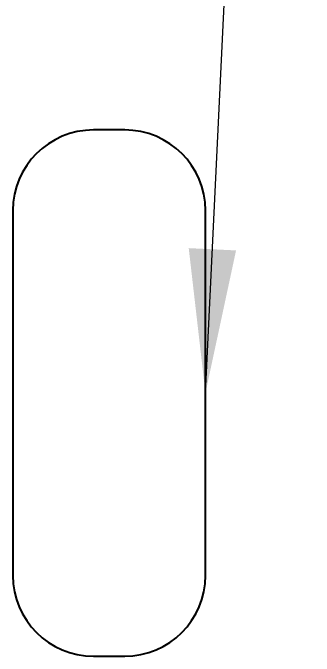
# Model space of a CAD drawing. Header units: millimetres. Extents: x 15 to 205, y 5 to 292.
# Drawn here: x 109.04 to 114.26, y 219.73 to 230.9 of the extents above; entities that cross this region are included whole.
import ezdxf

# ---------------------------------------------------------------- set-up
doc = ezdxf.new("R2010")
doc.units = ezdxf.units.MM
doc.layers.add('Annotations', color=7, linetype='Continuous')
doc.layers.add('Geometries', color=7, linetype='Continuous')
doc.dimstyles.new('ISO-25', dxfattribs={"dimtxt": 2.5, "dimasz": 2.5, "dimexe": 1.25, "dimexo": 0.625, "dimtad": 1, "dimtxsty": 'Standard', "dimcen": 2.5, "dimadec": 0, "dimazin": 0, "dimtfac": 1, "dimtmove": 0, "dimatfit": 3, "dimfxl": 1, "dimarcsym": 0})

msp = doc.modelspace()

# ---------------------------------------------------------------- linework, layer by layer
at = {"layer": 'Geometries', "linetype": 'Continuous', "lineweight": 40}
for p, q in [((110.975, 228.868), (110.435, 228.868)), ((109.035, 227.468), (109.035, 221.128)), ((112.375, 221.128), (112.375, 227.468)), ((110.435, 219.728), (110.975, 219.728))]:
    msp.add_line(p, q, dxfattribs=at)
for centre, start, end in [((110.435, 227.468), 90, 180), ((110.975, 227.468), 0, 90), ((110.435, 221.128), 180, 270), ((110.975, 221.128), 270, 0)]:
    msp.add_arc(centre, 1.4, start, end, dxfattribs=at)

# ---------------------------------------------------------------- leaders
at = {"layer": 'Annotations', "linetype": 'Continuous', "lineweight": 15}
msp.add_leader([(112.375, 224.298), (114.26, 263.306)], dimstyle='ISO-25', dxfattribs=at)

doc.saveas('drawing.dxf')
